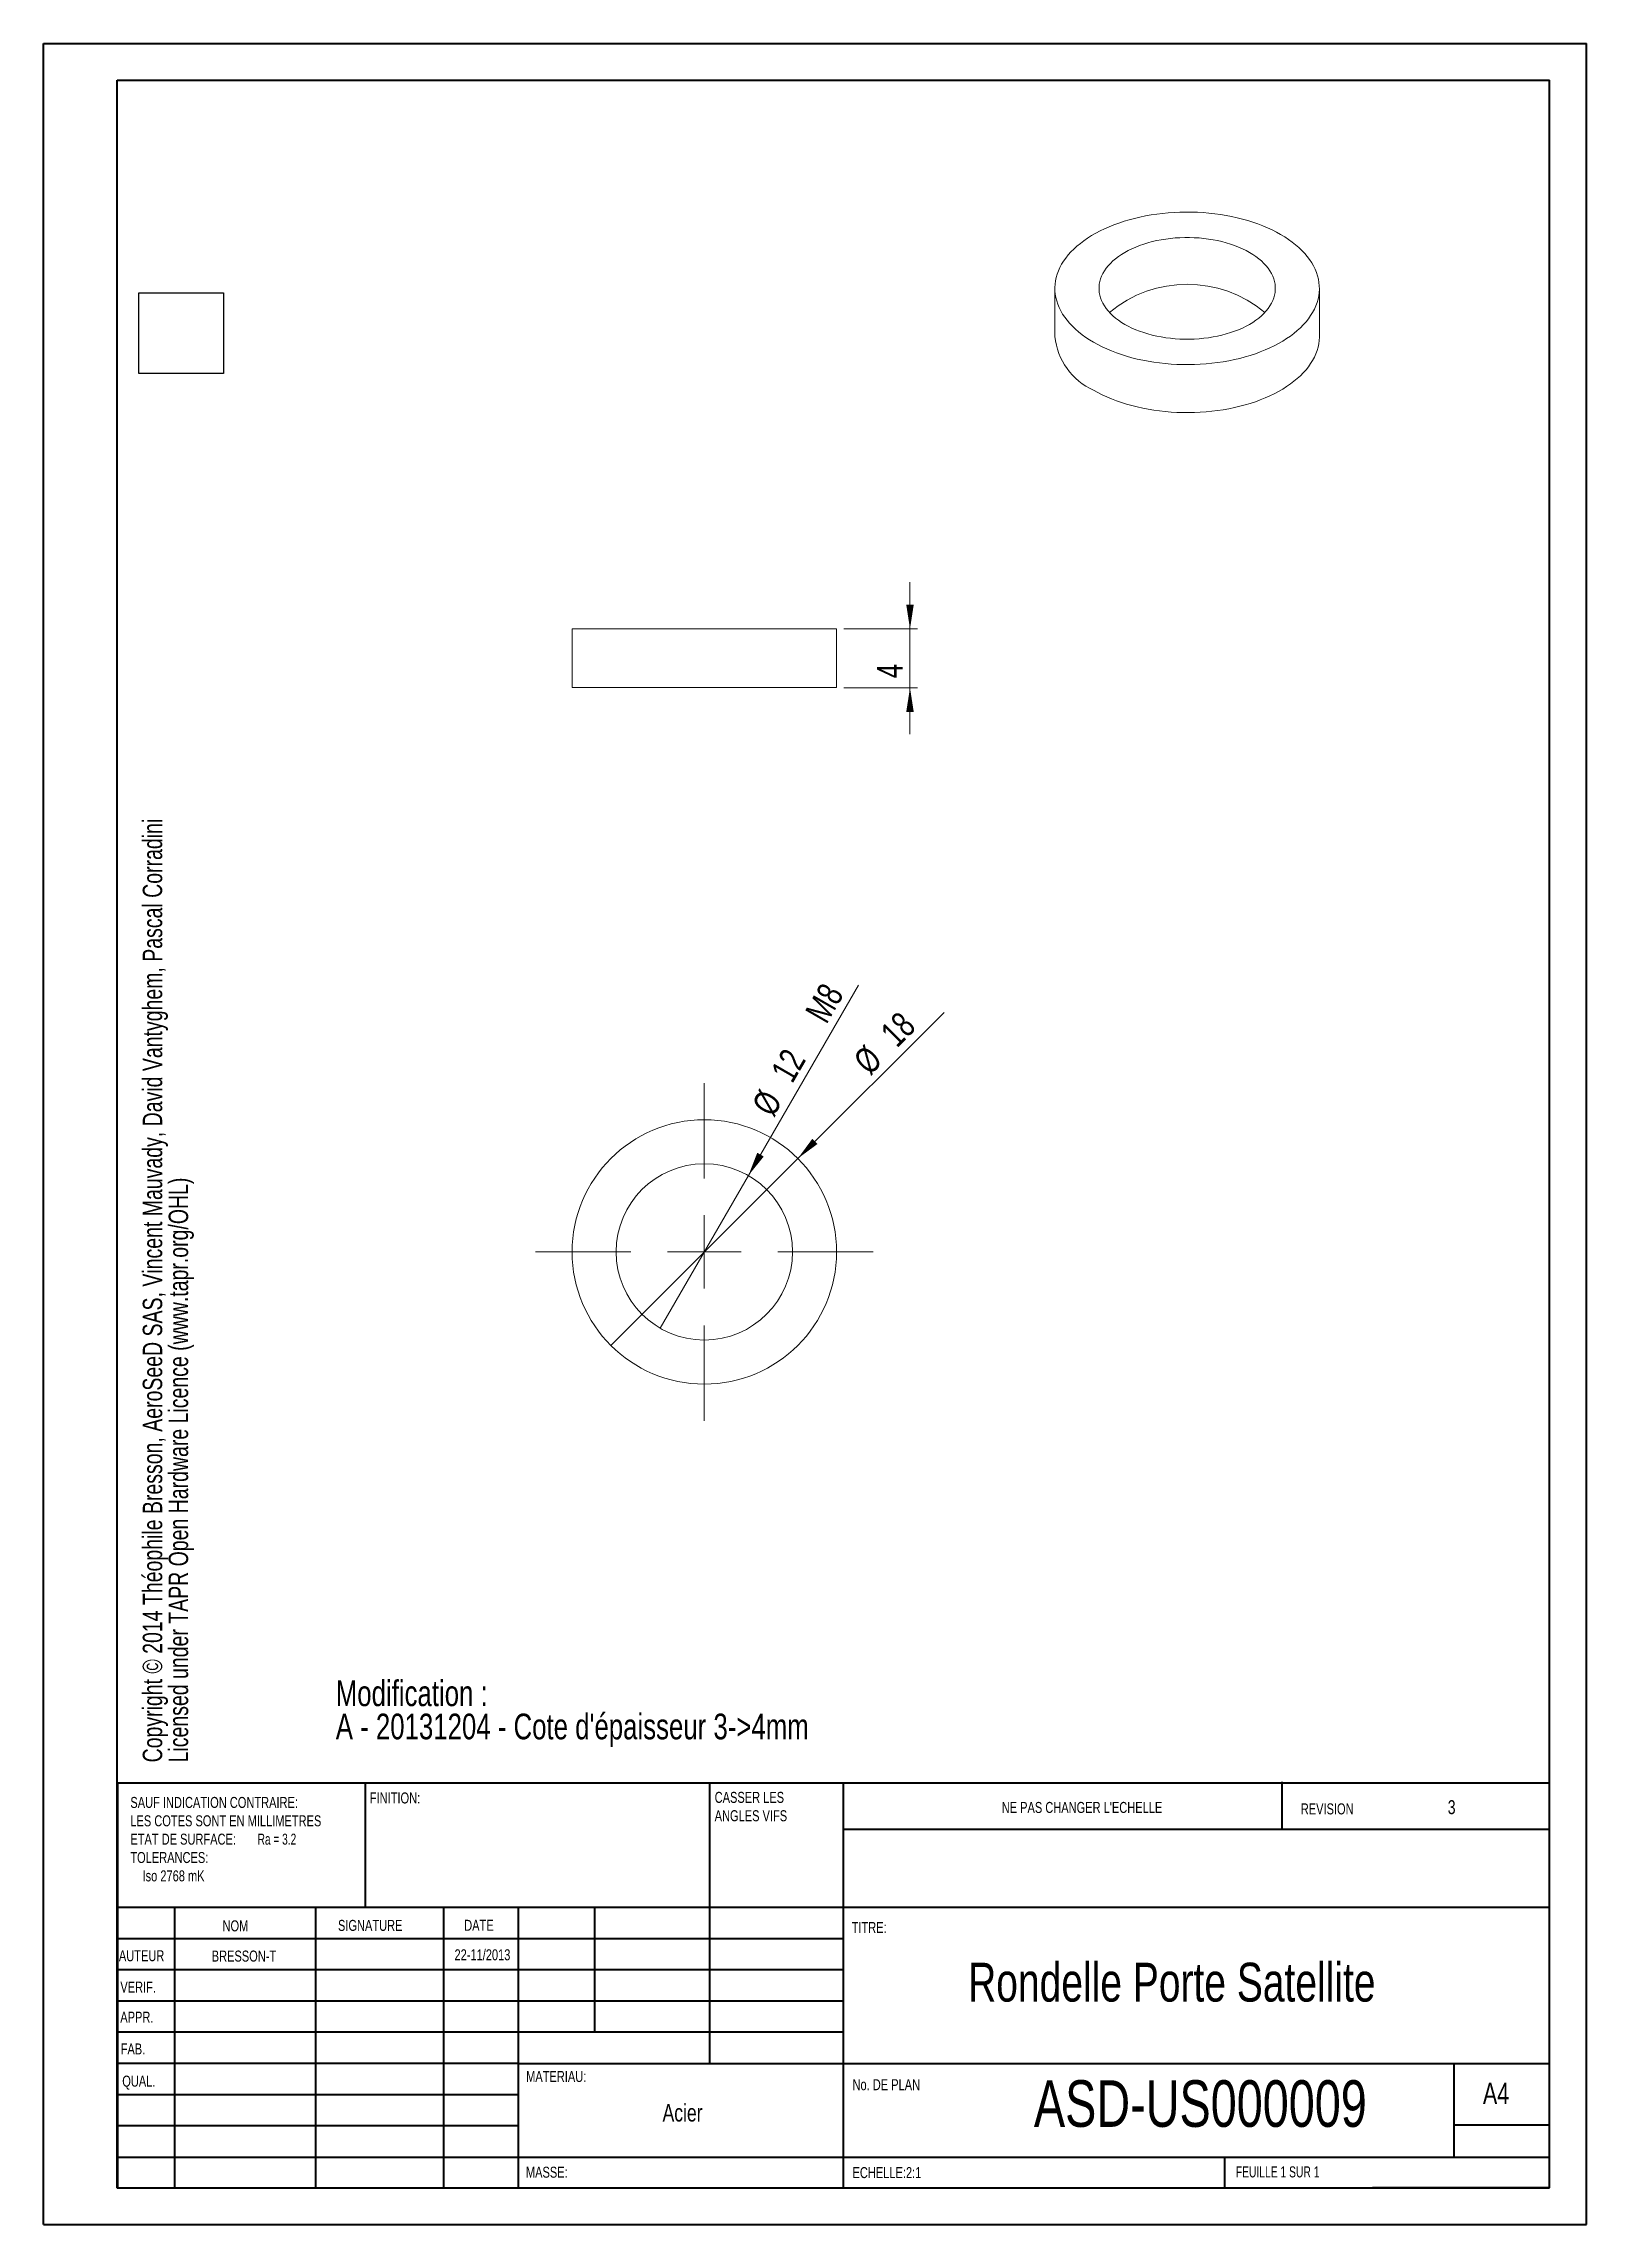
# Model space of a CAD drawing. Header units: millimetres. Extents: x 0 to 210, y 0 to 297.
import ezdxf

# ---------------------------------------------------------------- set-up
doc = ezdxf.new("R2010")
doc.units = ezdxf.units.MM
doc.styles.add('SLDTEXTSTYLE0', font='TXT', dxfattribs={"width": 0.75})
doc.styles.add('SLDTEXTSTYLE1', font='TXT', dxfattribs={"width": 0.7})
doc.styles.add('SLDTEXTSTYLE2', font='TXT', dxfattribs={"width": 0.6875})
doc.dimstyles.new('SLDDIMSTYLE0', dxfattribs={"dimtxt": 3.5, "dimasz": 3.302, "dimexe": 0, "dimexo": 0.0625, "dimgap": 0.875, "dimtad": 1, "dimlfac": 0.5, "dimrnd": 1e-09, "dimzin": 12, "dimdsep": 46, "dimtxsty": 'SLDTEXTSTYLE0', "dimsah": 1, "dimcen": 0.09, "dimadec": 0, "dimazin": 3, "dimtfac": 1, "dimtmove": 0, "dimatfit": 0, "dimfxl": 1, "dimfrac": 2, "dimtolj": 1, "dimtzin": 12, "dimarcsym": 0})
doc.dimstyles.new('SLDDIMSTYLE1', dxfattribs={"dimtxt": 3.5, "dimasz": 3.302, "dimexe": 0, "dimexo": 0.0625, "dimgap": 0.875, "dimtad": 1, "dimlfac": 0.5, "dimrnd": 1e-09, "dimzin": 12, "dimdsep": 46, "dimtxsty": 'SLDTEXTSTYLE0', "dimblk1": 'NONE', "dimsah": 1, "dimcen": 0, "dimadec": 0, "dimazin": 3, "dimtfac": 1, "dimtmove": 0, "dimatfit": 3, "dimldrblk": 'NONE', "dimfxl": 1, "dimfrac": 2, "dimtolj": 1, "dimtzin": 12, "dimarcsym": 0})
doc.dimstyles.new('SLDDIMSTYLE2', dxfattribs={"dimtxt": 3.5, "dimasz": 3.302, "dimexe": 0, "dimexo": 0.0625, "dimgap": 0.875, "dimtad": 1, "dimlfac": 0.5, "dimrnd": 1e-09, "dimzin": 12, "dimdsep": 46, "dimtxsty": 'SLDTEXTSTYLE0', "dimblk1": 'NONE', "dimsah": 1, "dimcen": 0, "dimadec": 0, "dimazin": 3, "dimtfac": 1, "dimtmove": 0, "dimatfit": 3, "dimldrblk": 'NONE', "dimfxl": 1, "dimfrac": 2, "dimtolj": 1, "dimtzin": 12, "dimarcsym": 0})
picture_1 = doc.add_image_def('image1.bmp', size_in_pixel=(400, 420))

# ---------------------------------------------------------------- blocks, each defined once
blk = doc.blocks.new('SW_NOTE_0')
at = {"color": 0, "linetype": 'Continuous', "lineweight": 0, "char_height": 3.5, "attachment_point": 1, "style": 'SLDTEXTSTYLE0'}
for s, insert in [('Modification :', (0, 4.51)), ("A - 20131204 - Cote d'épaisseur 3->4mm", (0, -0.01))]:
    blk.add_mtext(s, dxfattribs=dict(at, insert=insert))
blk = doc.blocks.new('SW_NOTE_1')
at = {"color": 0, "linetype": 'Continuous', "lineweight": 0, "char_height": 2.6458, "attachment_point": 1, "rotation": 90, "style": 'SLDTEXTSTYLE0'}
for s, insert in [('Copyright © 2014 Théophile Bresson, AeroSeeD SAS, Vincent Mauvady, David Vantyghem, Pascal Corradini', (-3.41, 0)), ('Licensed under TAPR Open Hardware Licence (www.tapr.org/OHL)', (0.12, 0))]:
    blk.add_mtext(s, dxfattribs=dict(at, insert=insert))
blk = doc.blocks.new('SW_NOTE_2')
at = {"color": 0, "linetype": 'Continuous', "lineweight": 0, "char_height": 1.5, "attachment_point": 1, "style": 'SLDTEXTSTYLE0'}
for s, insert in [('CASSER LES', (0, 1.93)), ('ANGLES VIFS', (0, -0.57))]:
    blk.add_mtext(s, dxfattribs=dict(at, insert=insert))
blk = doc.blocks.new('SW_NOTE_3')
at = {"color": 0, "linetype": 'Continuous', "lineweight": 0, "char_height": 1.5, "attachment_point": 1}
for s, insert, style in [('SAUF INDICATION CONTRAIRE:', (0, 1.93), 'SLDTEXTSTYLE0'), ('LES COTES SONT EN MILLIMETRES', (0, -0.57), 'SLDTEXTSTYLE0'), ('TOLERANCES:', (0, -5.57), 'SLDTEXTSTYLE0'), ('ETAT DE SURFACE:', (0, -3.07), 'SLDTEXTSTYLE0'), ('Ra = 3.2', (17.33, -3.07), 'SLDTEXTSTYLE2'), ('Iso 2768 mK', (1.66, -8.07), 'SLDTEXTSTYLE0')]:
    blk.add_mtext(s, dxfattribs=dict(at, insert=insert, style=style))
blk = doc.blocks.new('*D5')
at = {"color": 7, "linetype": 'Continuous', "lineweight": 0}
for p, q in [((118.01, 217.5), (118.01, 223.85)), ((109.01, 217.5), (119.01, 217.5)), ((118.01, 217.5), (118.01, 209.5)), ((109.01, 209.5), (119.01, 209.5)), ((118.01, 209.5), (118.01, 203.15))]:
    blk.add_line(p, q, dxfattribs=at)
for points in [[(118.01, 217.5), (118.52, 220.81), (117.5, 220.81)], [(118.01, 209.5), (117.5, 206.2), (118.52, 206.2)]]:
    blk.add_solid(points, dxfattribs=at)
at = {"color": 7, "linetype": 'Continuous', "lineweight": 0, "insert": (113.5, 210.79, 0.2), "char_height": 3.5, "attachment_point": 1, "rotation": 90, "style": 'SLDTEXTSTYLE0'}
blk.add_mtext('4', dxfattribs=at)
blk = doc.blocks.new('*D7')
at = {"color": 7, "linetype": 'Continuous', "lineweight": 0}
for q in [(122.64, 165.28), (77.28, 119.92)]:
    blk.add_line((102.74, 145.38), q, dxfattribs=at)
blk.add_solid([(102.74, 145.38), (105.43, 147.36), (104.72, 148.07)], dxfattribs=at)
at = {"color": 7, "linetype": 'Continuous', "lineweight": 0, "char_height": 3.5, "attachment_point": 1, "rotation": 45, "style": 'SLDTEXTSTYLE0'}
for s, insert in [('18', (113.75, 162.84, -2.8)), ('%%c', (110.06, 159.07, -2.8))]:
    blk.add_mtext(s, dxfattribs=dict(at, insert=insert))
blk = doc.blocks.new('_NONE')
blk = doc.blocks.new('*D8')
at = {"color": 7, "linetype": 'Continuous', "lineweight": 0}
for q in [(110.98, 168.97), (84.01, 122.26)]:
    blk.add_line((96.01, 143.05), q, dxfattribs=at)
blk.add_solid([(96.01, 143.05), (98.1, 145.65), (97.22, 146.16)], dxfattribs=at)
at = {"color": 7, "linetype": 'Continuous', "lineweight": 0, "char_height": 3.5, "attachment_point": 1, "rotation": 60, "style": 'SLDTEXTSTYLE0'}
for s, insert in [('M8', (103.61, 165.31, -2.8)), ('12', (98.95, 157.23, -2.8)), ('%%c', (96.35, 152.64, -2.8))]:
    blk.add_mtext(s, dxfattribs=dict(at, insert=insert))
blk = doc.blocks.new('SW_CENTERMARKSYMBOL_0')
at = {"color": 0, "linetype": 'Continuous', "lineweight": 0}
for p, q in [((0, 10), (0, 23)), ((0, 0), (0, 5)), ((-10, 0), (-23, 0)), ((0, 0), (-5, 0)), ((0, 0), (0, -5)), ((0, 0), (5, 0)), ((10, 0), (23, 0)), ((0, -10), (0, -23))]:
    blk.add_line(p, q, dxfattribs=at)

msp = doc.modelspace()

# ---------------------------------------------------------------- linework, layer by layer
at = {"color": 7, "linetype": 'Continuous', "lineweight": 40}
for p, q in [((0.079, 0.215), (0.079, 297.215)), ((0.079, 297.215), (210.079, 297.215)), ((210.079, 0.215), (210.079, 297.215)), ((210.079, 292.215), (210.079, 297.215)), ((10.079, 292.215), (205.079, 292.215)), ((10.079, 5.215), (10.079, 292.215)), ((205.079, 5.215), (205.079, 292.215)), ((10.111, 60.371), (205.079, 60.371)), ((10.111, 60.371), (10.111, 5.121)), ((43.911, 43.371), (43.911, 60.371)), ((90.711, 60.371), (90.711, 22.121)), ((108.911, 60.371), (108.911, 5.121)), ((168.679, 54.09), (168.679, 60.465)), ((205.079, 53.996), (108.911, 53.996)), ((205.079, 43.371), (10.111, 43.371)), ((17.911, 43.371), (17.911, 5.121)), ((37.102, 43.371), (37.102, 5.121)), ((54.51, 43.371), (54.51, 5.121)), ((64.711, 5.121), (64.711, 43.371)), ((75.111, 26.371), (75.111, 43.371)), ((108.911, 39.121), (10.111, 39.121)), ((108.911, 34.871), (10.111, 34.871)), ((108.911, 30.621), (10.111, 30.621)), ((108.911, 26.371), (10.111, 26.371)), ((64.711, 22.121), (10.111, 22.121)), ((64.711, 22.121), (205.079, 22.121)), ((192.079, 9.465), (192.079, 22.215)), ((64.711, 17.871), (10.111, 17.871)), ((64.711, 13.621), (10.111, 13.621)), ((205.079, 13.715), (192.079, 13.715)), ((10.111, 9.371), (205.079, 9.371)), ((160.879, 5.215), (160.879, 9.465)), ((10.079, 5.215), (205.079, 5.215)), ((205.079, 5.215), (180.988, 5.215)), ((0.079, 0.215), (210.079, 0.215))]:
    msp.add_line(p, q, dxfattribs=at)
at = {"color": 7, "linetype": 'Continuous', "lineweight": 15}
for p, q in [((137.736, 263.882), (137.736, 257.35)), ((173.736, 257.35), (173.736, 263.882)), ((72.013, 217.503), (72.013, 209.503)), ((72.013, 217.503), (90.013, 217.503)), ((90.013, 217.503), (108.013, 217.503)), ((108.013, 209.503), (108.013, 217.503)), ((72.013, 209.503), (90.013, 209.503)), ((90.013, 209.503), (108.013, 209.503))]:
    msp.add_line(p, q, dxfattribs=at)
at = {"color": 7, "linetype": 'Continuous', "lineweight": 15, "flags": 128}
for points in [[(143.008, 256.534), (143.583, 256.216), (144.182, 255.914), (144.804, 255.626), (145.448, 255.355), (146.111, 255.101), (146.793, 254.864), (147.493, 254.644), (148.209, 254.443), (148.939, 254.26), (149.683, 254.096), (150.439, 253.951), (151.205, 253.825), (151.98, 253.719), (152.763, 253.633), (153.551, 253.567), (154.343, 253.522), (155.138, 253.496), (155.935, 253.491), (156.731, 253.507), (157.525, 253.542), (158.315, 253.598), (159.101, 253.674), (159.88, 253.77), (160.65, 253.885), (161.411, 254.021), (162.162, 254.175), (162.899, 254.349), (163.622, 254.541), (164.33, 254.752), (165.022, 254.98), (165.695, 255.226), (166.348, 255.489), (166.981, 255.768), (167.591, 256.063), (168.179, 256.373), (168.742, 256.698), (169.28, 257.038), (169.791, 257.39), (170.275, 257.755), (170.73, 258.133), (171.156, 258.521), (171.551, 258.92), (171.916, 259.329), (172.249, 259.747), (172.55, 260.172), (172.817, 260.605), (173.052, 261.045), (173.252, 261.49), (173.418, 261.939), (173.55, 262.393), (173.647, 262.849), (173.708, 263.307), (173.735, 263.767), (173.726, 264.227), (173.682, 264.686), (173.603, 265.143), (173.488, 265.598), (173.34, 266.05), (173.156, 266.497), (172.939, 266.939), (172.688, 267.376), (172.403, 267.805), (172.086, 268.227), (171.737, 268.64), (171.357, 269.044), (170.946, 269.438), (170.506, 269.821), (170.036, 270.192), (169.539, 270.551), (169.014, 270.897), (168.464, 271.23), (167.888, 271.547), (167.289, 271.85), (166.667, 272.137), (166.024, 272.408), (165.36, 272.663), (164.678, 272.9), (163.978, 273.119), (163.263, 273.321), (162.532, 273.504), (161.788, 273.668), (161.032, 273.813), (160.266, 273.938), (159.491, 274.044), (158.709, 274.13), (157.921, 274.196), (157.128, 274.242), (156.333, 274.267), (155.537, 274.272), (154.741, 274.257), (153.947, 274.222), (153.156, 274.166), (152.371, 274.09), (151.592, 273.994), (150.821, 273.878), (150.06, 273.743), (149.31, 273.588), (148.572, 273.415), (147.849, 273.222), (147.141, 273.012), (146.45, 272.784), (145.777, 272.538), (145.123, 272.275), (144.491, 271.996), (143.88, 271.701), (143.292, 271.39), (142.729, 271.065), (142.192, 270.726), (141.68, 270.373), (141.197, 270.008), (140.742, 269.631), (140.316, 269.242), (139.92, 268.843), (139.555, 268.435), (139.222, 268.017), (138.922, 267.591), (138.654, 267.158), (138.42, 266.719), (138.219, 266.274), (138.053, 265.824), (137.921, 265.371), (137.825, 264.915), (137.763, 264.456), (137.737, 263.997), (137.746, 263.537), (137.79, 263.078), (137.869, 262.621), (137.983, 262.166), (138.132, 261.714), (138.315, 261.266), (138.533, 260.824), (138.784, 260.388), (139.068, 259.958), (139.385, 259.537), (139.734, 259.123), (140.114, 258.719), (140.525, 258.326), (140.966, 257.943), (141.435, 257.571), (141.933, 257.212), (142.457, 256.866), (143.008, 256.534)], [(147.25, 258.983), (147.722, 258.725), (148.218, 258.482), (148.735, 258.255), (149.273, 258.045), (149.83, 257.851), (150.404, 257.676), (150.994, 257.518), (151.598, 257.379), (152.213, 257.26), (152.84, 257.159), (153.474, 257.078), (154.116, 257.018), (154.762, 256.977), (155.411, 256.957), (156.061, 256.957), (156.71, 256.977), (157.356, 257.018), (157.997, 257.078), (158.632, 257.159), (159.258, 257.26), (159.874, 257.379), (160.478, 257.518), (161.067, 257.676), (161.642, 257.851), (162.199, 258.045), (162.736, 258.255), (163.254, 258.482), (163.749, 258.725), (164.221, 258.983), (164.668, 259.256), (165.089, 259.542), (165.482, 259.84), (165.847, 260.151), (166.182, 260.472), (166.486, 260.804), (166.759, 261.144), (167, 261.493), (167.207, 261.848), (167.381, 262.21), (167.521, 262.576), (167.626, 262.947), (167.696, 263.32), (167.731, 263.694), (167.731, 264.069), (167.696, 264.444), (167.626, 264.817), (167.521, 265.187), (167.381, 265.554), (167.207, 265.915), (167, 266.271), (166.759, 266.619), (166.486, 266.96), (166.182, 267.291), (165.847, 267.613), (165.482, 267.923), (165.089, 268.222), (164.668, 268.508), (164.221, 268.78), (163.749, 269.038), (163.254, 269.281), (162.736, 269.508), (162.199, 269.719), (161.642, 269.912), (161.067, 270.088), (160.478, 270.245), (159.874, 270.384), (159.258, 270.504), (158.632, 270.605), (157.997, 270.685), (157.356, 270.746), (156.71, 270.786), (156.061, 270.807), (155.411, 270.807), (154.762, 270.786), (154.116, 270.746), (153.474, 270.685), (152.84, 270.605), (152.213, 270.504), (151.598, 270.384), (150.994, 270.245), (150.404, 270.088), (149.83, 269.912), (149.273, 269.719), (148.735, 269.508), (148.218, 269.281), (147.722, 269.038), (147.25, 268.78), (146.803, 268.508), (146.383, 268.222), (145.989, 267.923), (145.625, 267.613), (145.29, 267.291), (144.985, 266.96), (144.712, 266.619), (144.472, 266.271), (144.264, 265.915), (144.09, 265.554), (143.951, 265.187), (143.846, 264.817), (143.775, 264.444), (143.74, 264.069), (143.74, 263.694), (143.775, 263.32), (143.846, 262.947), (143.951, 262.576), (144.09, 262.21), (144.264, 261.848), (144.472, 261.493), (144.712, 261.144), (144.985, 260.804), (145.29, 260.472), (145.625, 260.151), (145.989, 259.84), (146.383, 259.542), (146.803, 259.256), (147.25, 258.983)], [(143.008, 250.002), (143.583, 249.684), (144.182, 249.381), (144.804, 249.094), (145.448, 248.823), (146.111, 248.569), (146.793, 248.331), (147.493, 248.112), (148.209, 247.91), (148.939, 247.727), (149.683, 247.563), (150.439, 247.418), (151.205, 247.293), (151.98, 247.187), (152.763, 247.101), (153.551, 247.035), (154.343, 246.989), (155.138, 246.964), (155.935, 246.959), (156.731, 246.974), (157.525, 247.01), (158.315, 247.066), (159.101, 247.142), (159.88, 247.237), (160.65, 247.353), (161.411, 247.488), (162.162, 247.643), (162.899, 247.817), (163.622, 248.009), (164.33, 248.219), (165.022, 248.448), (165.695, 248.694), (166.348, 248.956), (166.981, 249.236), (167.591, 249.531), (168.179, 249.841), (168.742, 250.166), (169.28, 250.505), (169.791, 250.858), (170.275, 251.223), (170.73, 251.6), (171.156, 251.989), (171.551, 252.388), (171.916, 252.797), (172.249, 253.214), (172.55, 253.64), (172.817, 254.073), (173.052, 254.512), (173.252, 254.957), (173.418, 255.407), (173.55, 255.86), (173.647, 256.317), (173.708, 256.775), (173.735, 257.235), (173.736, 257.35)]]:
    msp.add_lwpolyline(points, dxfattribs=at)
at = {"color": 7, "linetype": 'Continuous', "lineweight": 15}
for radius in [18, 12]:
    msp.add_circle((90.013, 132.653), radius, dxfattribs=at)
for centre, radius, start, end in [((155.736, 247.881), 16.558, 50.27415, 129.72585), ((146.736, 258.242), 9.045, 185.66447, 245.65567)]:
    msp.add_arc(centre, radius, start, end, dxfattribs=at)

# ---------------------------------------------------------------- block references
at = {"color": 7, "linetype": 'Continuous', "lineweight": 0}
for name, p in [('SW_NOTE_1', (16.98, 63.135)), ('SW_CENTERMARKSYMBOL_0', (90.013, 132.653)), ('SW_NOTE_0', (39.846, 69.785)), ('SW_NOTE_3', (11.881, 56.499)), ('SW_NOTE_2', (91.42, 57.19))]:
    msp.add_blockref(name, p, dxfattribs=at)

# ---------------------------------------------------------------- texts
for s, insert, char_height, attachment_point, style in [('FINITION:', (44.482, 59.04), 1.5, 1, 'SLDTEXTSTYLE0'), ("NE PAS CHANGER L'ECHELLE", (130.493, 57.748), 1.5, 1, 'SLDTEXTSTYLE0'), ('REVISION', (171.206, 57.55), 1.5, 1, 'SLDTEXTSTYLE0'), ('3', (191.742, 57.99), 1.905, 2, 'SLDTEXTSTYLE0'), ('NOM', (24.433, 41.622), 1.5, 1, 'SLDTEXTSTYLE0'), ('SIGNATURE', (40.144, 41.683), 1.5, 1, 'SLDTEXTSTYLE0'), ('DATE', (57.326, 41.697), 1.5, 1, 'SLDTEXTSTYLE0'), ('TITRE:', (110.067, 41.399), 1.5, 1, 'SLDTEXTSTYLE0'), ('AUTEUR', (10.323, 37.551), 1.5, 1, 'SLDTEXTSTYLE0'), ('BRESSON-T', (27.346, 37.504), 1.4986, 2, 'SLDTEXTSTYLE0'), ('22-11/2013', (59.808, 37.68), 1.4986, 2, 'SLDTEXTSTYLE0'), ('Rondelle Porte Satellite', (153.649, 35.85), 5.29167, 2, 'SLDTEXTSTYLE0'), ('VERIF.', (10.521, 33.275), 1.5, 1, 'SLDTEXTSTYLE0'), ('APPR.', (10.513, 29.185), 1.5, 1, 'SLDTEXTSTYLE0'), ('FAB.', (10.566, 24.855), 1.5, 1, 'SLDTEXTSTYLE0'), ('MATERIAU:', (65.757, 21.107), 1.5, 1, 'SLDTEXTSTYLE0'), ('QUAL.', (10.78, 20.471), 1.5, 1, 'SLDTEXTSTYLE0'), ('No. DE PLAN', (110.185, 19.99), 1.5, 1, 'SLDTEXTSTYLE0'), ('ASD-US000009', (157.536, 19.847), 6.35, 2, 'SLDTEXTSTYLE0'), ('A4', (196, 19.515), 2.9104, 1, 'SLDTEXTSTYLE0'), ('Acier', (87.05, 16.606), 2.3813, 2, 'SLDTEXTSTYLE0'), ('MASSE:', (65.729, 8.07), 1.4986, 1, 'SLDTEXTSTYLE0'), ('ECHELLE:2:1', (110.185, 8.021), 1.5, 1, 'SLDTEXTSTYLE0'), ('FEUILLE 1 SUR 1', (162.357, 8.115), 1.5, 1, 'SLDTEXTSTYLE1')]:
    msp.add_mtext(s, dxfattribs=dict(at, insert=insert, char_height=char_height, attachment_point=attachment_point, style=style))

# ---------------------------------------------------------------- dimensions: what is measured, and where the dimension line sits
dim = msp.add_linear_dim(base=(118.013, 209.503), p1=(108.013, 217.503), p2=(108.013, 209.503), angle=90, dimstyle='SLDDIMSTYLE0', dxfattribs=at)
dim.commit()
dim.dimension.update_dxf_attribs({"geometry": '*D5', "text_midpoint": (118.013, 213.503), "dimtype": 160})
dim = msp.add_diameter_dim_2p(p1=(84.013, 122.26), p2=(96.013, 143.045), text='<>M8', dimstyle='SLDDIMSTYLE2', dxfattribs=at)
dim.commit()
dim.dimension.update_dxf_attribs({"geometry": '*D8', "text_midpoint": (105.679, 159.787), "dimtype": 163})
dim = msp.add_diameter_dim_2p(p1=(77.285, 119.925), p2=(102.741, 145.381), dimstyle='SLDDIMSTYLE1', dxfattribs=at)
dim.commit()
dim.dimension.update_dxf_attribs({"geometry": '*D7', "text_midpoint": (118.013, 160.653), "dimtype": 163})

# ---------------------------------------------------------------- pictures from other files: only their frames are drawn
image = msp.add_image(picture_1, insert=(24.572, 252.269), size_in_units=(10.99, 11.54), rotation=90)
image.dxf.flags = 7

doc.saveas('drawing.dxf')
